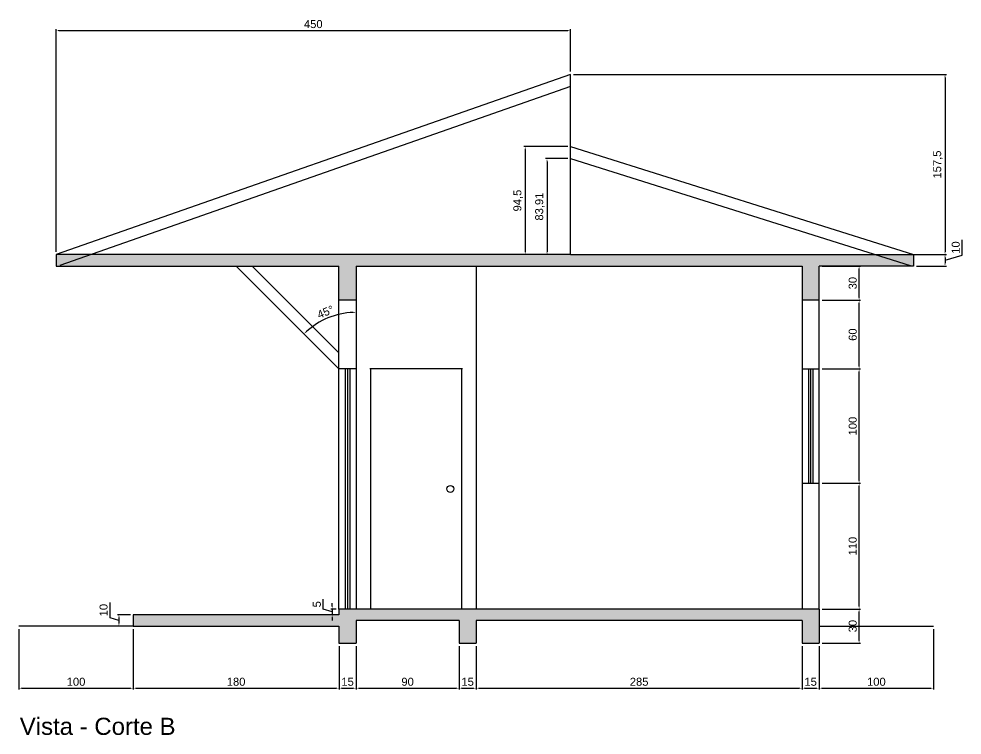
# Model space of a CAD drawing. Header units: millimetres. Extents: x -4297 to -1198, y -429 to 1112.
# Drawn here: x -2023 to -1198, y -429 to 198 of the extents above; entities that cross this region are included whole.
import ezdxf

# ---------------------------------------------------------------- set-up
doc = ezdxf.new("R2010")
doc.units = ezdxf.units.MM
doc.layers.add('AMARELA', color=50, linetype='Continuous')
doc.layers.add('VERDE', color=70, linetype='Continuous')
doc.styles.get("Standard").update_dxf_attribs({"font": 'arial.ttf'})
doc.styles.add('T20', font='arial.ttf', dxfattribs={"height": 15})
doc.dimstyles.new('Cota', dxfattribs={"dimtxt": 7, "dimasz": 2.5, "dimexe": 1.25, "dimexo": 2.5, "dimgap": 2, "dimtad": 1, "dimtxsty": 'Standard', "dimcen": 2.5, "dimclrd": 256, "dimclre": 256, "dimadec": 0, "dimazin": 0, "dimtfac": 1, "dimtmove": 1, "dimatfit": 3, "dimfxl": 1, "dimlwd": -1, "dimarcsym": 0})

# ---------------------------------------------------------------- blocks, each defined once
blk = doc.blocks.new('*D74')
at = {"layer": 'AMARELA', "transparency": 16777216}
blk.add_arc((-1727.56, -123.64), 64.53, 92.21971, 132.78029, dxfattribs=at)
for points in [[(-1730.07, -58.74), (-1730.05, -59.57), (-1727.56, -59.11)], [(-1771.1, -76.58), (-1771.68, -75.98), (-1773.19, -78.01)]]:
    blk.add_solid(points, dxfattribs=at)
at = {"layer": 'Defpoints', "color": 0, "transparency": 16777216}
for p in [(-1832.56, -18.64), (-1727.56, -18.64), (-1744.26, -61.31), (-1742.56, -108.64), (-1727.56, -318.64)]:
    blk.add_point(p, dxfattribs=at)
at = {"layer": 'AMARELA', "color": 0, "transparency": 16777216, "insert": (-1754.38, -58.88), "char_height": 7, "attachment_point": 5, "rotation": 22.5}
blk.add_mtext('45°', dxfattribs=at)
blk = doc.blocks.new('*D77')
at = {"layer": 'AMARELA', "lineweight": -2, "transparency": 16777216}
for p, q in [((-1990.06, -6.14), (-1990.06, 188.62)), ((-1540.06, 151.36), (-1540.06, 188.62))]:
    blk.add_line(p, q, dxfattribs=at)
at = {"layer": 'AMARELA', "transparency": 16777216}
blk.add_line((-1987.56, 187.37), (-1542.56, 187.37), dxfattribs=at)
for points in [[(-1987.56, 187.79), (-1987.56, 186.95), (-1990.06, 187.37)], [(-1542.56, 187.79), (-1542.56, 186.95), (-1540.06, 187.37)]]:
    blk.add_solid(points, dxfattribs=at)
at = {"layer": 'Defpoints', "color": 0, "transparency": 16777216}
for p in [(-1540.06, 187.37), (-1540.06, 148.86), (-1990.06, -8.64)]:
    blk.add_point(p, dxfattribs=at)
at = {"layer": 'AMARELA', "color": 0, "transparency": 16777216, "insert": (-1765.06, 192.94), "char_height": 7, "attachment_point": 5}
blk.add_mtext('450', dxfattribs=at)
blk = doc.blocks.new('*D78')
at = {"layer": 'AMARELA', "lineweight": -2, "transparency": 16777216}
for p, q in [((-1537.56, 148.86), (-1211.27, 148.86)), ((-1537.56, -8.64), (-1211.27, -8.64))]:
    blk.add_line(p, q, dxfattribs=at)
at = {"layer": 'AMARELA', "transparency": 16777216}
blk.add_line((-1212.52, 146.36), (-1212.52, -6.14), dxfattribs=at)
for points in [[(-1212.93, 146.36), (-1212.1, 146.36), (-1212.52, 148.86)], [(-1212.93, -6.14), (-1212.1, -6.14), (-1212.52, -8.64)]]:
    blk.add_solid(points, dxfattribs=at)
at = {"layer": 'Defpoints', "color": 0, "transparency": 16777216}
for p in [(-1540.06, 148.86), (-1540.06, -8.64), (-1212.52, -8.64)]:
    blk.add_point(p, dxfattribs=at)
at = {"layer": 'AMARELA', "color": 0, "transparency": 16777216, "insert": (-1218.72, 70.11), "char_height": 7, "attachment_point": 5, "rotation": 90}
blk.add_mtext('157,5', dxfattribs=at)
blk = doc.blocks.new('*D79')
at = {"layer": 'AMARELA', "transparency": 16777216}
for p, q in [((-1197.55, -9.15), (-1197.55, 4.19)), ((-1212.52, -13.64), (-1197.55, -9.15)), ((-1212.52, -11.14), (-1212.52, -16.14))]:
    blk.add_line(p, q, dxfattribs=at)
at = {"layer": 'AMARELA', "lineweight": -2, "transparency": 16777216}
for p, q in [((-1537.56, -8.64), (-1211.27, -8.64)), ((-1237.56, -18.64), (-1211.27, -18.64))]:
    blk.add_line(p, q, dxfattribs=at)
at = {"layer": 'AMARELA', "transparency": 16777216}
for points in [[(-1212.93, -11.14), (-1212.1, -11.14), (-1212.52, -8.64)], [(-1212.93, -16.14), (-1212.1, -16.14), (-1212.52, -18.64)]]:
    blk.add_solid(points, dxfattribs=at)
at = {"layer": 'Defpoints', "color": 0, "transparency": 16777216}
for p in [(-1540.06, -8.64), (-1240.06, -18.64), (-1212.52, -18.64)]:
    blk.add_point(p, dxfattribs=at)
at = {"layer": 'AMARELA', "color": 0, "transparency": 16777216, "insert": (-1203.12, -2.48), "char_height": 7, "attachment_point": 5, "rotation": 90}
blk.add_mtext('10', dxfattribs=at)
blk = doc.blocks.new('*D80')
at = {"layer": 'AMARELA', "lineweight": -2, "transparency": 16777216}
for p, q in [((-1542.56, 75.27), (-1561.87, 75.27)), ((-1542.56, -8.64), (-1561.87, -8.64))]:
    blk.add_line(p, q, dxfattribs=at)
at = {"layer": 'AMARELA', "transparency": 16777216}
blk.add_line((-1560.62, 72.77), (-1560.62, -6.14), dxfattribs=at)
for points in [[(-1561.03, 72.77), (-1560.2, 72.77), (-1560.62, 75.27)], [(-1561.03, -6.14), (-1560.2, -6.14), (-1560.62, -8.64)]]:
    blk.add_solid(points, dxfattribs=at)
at = {"layer": 'Defpoints', "color": 0, "transparency": 16777216}
for p in [(-1540.06, 75.27), (-1560.62, -8.64), (-1540.06, -8.64)]:
    blk.add_point(p, dxfattribs=at)
at = {"layer": 'AMARELA', "color": 0, "transparency": 16777216, "insert": (-1566.82, 33.31), "char_height": 7, "attachment_point": 5, "rotation": 90}
blk.add_mtext('83,91', dxfattribs=at)
blk = doc.blocks.new('*D81')
at = {"layer": 'AMARELA', "lineweight": -2, "transparency": 16777216}
for p, q in [((-1542.56, 85.86), (-1580.97, 85.86)), ((-1542.56, -8.64), (-1580.97, -8.64))]:
    blk.add_line(p, q, dxfattribs=at)
at = {"layer": 'AMARELA', "transparency": 16777216}
blk.add_line((-1579.72, 83.36), (-1579.72, -6.14), dxfattribs=at)
for points in [[(-1580.13, 83.36), (-1579.3, 83.36), (-1579.72, 85.86)], [(-1580.13, -6.14), (-1579.3, -6.14), (-1579.72, -8.64)]]:
    blk.add_solid(points, dxfattribs=at)
at = {"layer": 'Defpoints', "color": 0, "transparency": 16777216}
for p in [(-1540.06, 85.86), (-1579.72, -8.64), (-1540.06, -8.64)]:
    blk.add_point(p, dxfattribs=at)
at = {"layer": 'AMARELA', "color": 0, "transparency": 16777216, "insert": (-1585.92, 38.61), "char_height": 7, "attachment_point": 5, "rotation": 90}
blk.add_mtext('94,5', dxfattribs=at)
blk = doc.blocks.new('*D82')
at = {"layer": 'AMARELA', "lineweight": -2, "transparency": 16777216}
for p, q in [((-2022.56, -336.14), (-2022.56, -389.14)), ((-1922.56, -336.14), (-1922.56, -389.14))]:
    blk.add_line(p, q, dxfattribs=at)
at = {"layer": 'AMARELA', "transparency": 16777216}
blk.add_line((-2020.06, -387.89), (-1925.06, -387.89), dxfattribs=at)
for points in [[(-2020.06, -387.47), (-2020.06, -388.31), (-2022.56, -387.89)], [(-1925.06, -387.47), (-1925.06, -388.31), (-1922.56, -387.89)]]:
    blk.add_solid(points, dxfattribs=at)
at = {"layer": 'Defpoints', "color": 0, "transparency": 16777216}
for p in [(-2022.56, -333.64), (-1922.56, -333.64), (-1922.56, -387.89)]:
    blk.add_point(p, dxfattribs=at)
at = {"layer": 'AMARELA', "color": 0, "transparency": 16777216, "insert": (-1972.56, -382.31), "char_height": 7, "attachment_point": 5}
blk.add_mtext('100', dxfattribs=at)
blk = doc.blocks.new('*D83')
at = {"layer": 'AMARELA', "lineweight": -2, "transparency": 16777216}
for p, q in [((-1922.56, -336.14), (-1922.56, -389.14)), ((-1742.56, -351.14), (-1742.56, -389.14))]:
    blk.add_line(p, q, dxfattribs=at)
at = {"layer": 'AMARELA', "transparency": 16777216}
blk.add_line((-1920.06, -387.89), (-1745.06, -387.89), dxfattribs=at)
for points in [[(-1920.06, -387.47), (-1920.06, -388.31), (-1922.56, -387.89)], [(-1745.06, -387.47), (-1745.06, -388.31), (-1742.56, -387.89)]]:
    blk.add_solid(points, dxfattribs=at)
at = {"layer": 'Defpoints', "color": 0, "transparency": 16777216}
for p in [(-1922.56, -333.64), (-1742.56, -348.64), (-1742.56, -387.89)]:
    blk.add_point(p, dxfattribs=at)
at = {"layer": 'AMARELA', "color": 0, "transparency": 16777216, "insert": (-1832.56, -382.31), "char_height": 7, "attachment_point": 5}
blk.add_mtext('180', dxfattribs=at)
blk = doc.blocks.new('*D84')
at = {"layer": 'AMARELA', "lineweight": -2, "transparency": 16777216}
for p, q in [((-1742.56, -351.14), (-1742.56, -389.14)), ((-1727.56, -351.14), (-1727.56, -389.14))]:
    blk.add_line(p, q, dxfattribs=at)
at = {"layer": 'AMARELA', "transparency": 16777216}
blk.add_line((-1740.06, -387.89), (-1730.06, -387.89), dxfattribs=at)
for points in [[(-1740.06, -387.47), (-1740.06, -388.31), (-1742.56, -387.89)], [(-1730.06, -387.47), (-1730.06, -388.31), (-1727.56, -387.89)]]:
    blk.add_solid(points, dxfattribs=at)
at = {"layer": 'Defpoints', "color": 0, "transparency": 16777216}
for p in [(-1742.56, -348.64), (-1727.56, -348.64), (-1727.56, -387.89)]:
    blk.add_point(p, dxfattribs=at)
at = {"layer": 'AMARELA', "color": 0, "transparency": 16777216, "insert": (-1735.06, -382.31), "char_height": 7, "attachment_point": 5}
blk.add_mtext('15', dxfattribs=at)
blk = doc.blocks.new('*D85')
at = {"layer": 'AMARELA', "lineweight": -2, "transparency": 16777216}
for p, q in [((-1727.56, -351.14), (-1727.56, -389.14)), ((-1637.56, -351.14), (-1637.56, -389.14))]:
    blk.add_line(p, q, dxfattribs=at)
at = {"layer": 'AMARELA', "transparency": 16777216}
blk.add_line((-1725.06, -387.89), (-1640.06, -387.89), dxfattribs=at)
for points in [[(-1725.06, -387.47), (-1725.06, -388.31), (-1727.56, -387.89)], [(-1640.06, -387.47), (-1640.06, -388.31), (-1637.56, -387.89)]]:
    blk.add_solid(points, dxfattribs=at)
at = {"layer": 'Defpoints', "color": 0, "transparency": 16777216}
for p in [(-1727.56, -348.64), (-1637.56, -348.64), (-1637.56, -387.89)]:
    blk.add_point(p, dxfattribs=at)
at = {"layer": 'AMARELA', "color": 0, "transparency": 16777216, "insert": (-1682.56, -382.31), "char_height": 7, "attachment_point": 5}
blk.add_mtext('90', dxfattribs=at)
blk = doc.blocks.new('*D86')
at = {"layer": 'AMARELA', "lineweight": -2, "transparency": 16777216}
for p, q in [((-1637.56, -351.14), (-1637.56, -389.14)), ((-1622.56, -351.14), (-1622.56, -389.14))]:
    blk.add_line(p, q, dxfattribs=at)
at = {"layer": 'AMARELA', "transparency": 16777216}
blk.add_line((-1635.06, -387.89), (-1625.06, -387.89), dxfattribs=at)
for points in [[(-1635.06, -387.47), (-1635.06, -388.31), (-1637.56, -387.89)], [(-1625.06, -387.47), (-1625.06, -388.31), (-1622.56, -387.89)]]:
    blk.add_solid(points, dxfattribs=at)
at = {"layer": 'Defpoints', "color": 0, "transparency": 16777216}
for p in [(-1637.56, -348.64), (-1622.56, -348.64), (-1622.56, -387.89)]:
    blk.add_point(p, dxfattribs=at)
at = {"layer": 'AMARELA', "color": 0, "transparency": 16777216, "insert": (-1630.06, -382.31), "char_height": 7, "attachment_point": 5}
blk.add_mtext('15', dxfattribs=at)
blk = doc.blocks.new('*D87')
at = {"layer": 'AMARELA', "lineweight": -2, "transparency": 16777216}
for p, q in [((-1622.56, -351.14), (-1622.56, -389.14)), ((-1337.56, -351.14), (-1337.56, -389.14))]:
    blk.add_line(p, q, dxfattribs=at)
at = {"layer": 'AMARELA', "transparency": 16777216}
blk.add_line((-1620.06, -387.89), (-1340.06, -387.89), dxfattribs=at)
for points in [[(-1620.06, -387.47), (-1620.06, -388.31), (-1622.56, -387.89)], [(-1340.06, -387.47), (-1340.06, -388.31), (-1337.56, -387.89)]]:
    blk.add_solid(points, dxfattribs=at)
at = {"layer": 'Defpoints', "color": 0, "transparency": 16777216}
for p in [(-1622.56, -348.64), (-1337.56, -348.64), (-1337.56, -387.89)]:
    blk.add_point(p, dxfattribs=at)
at = {"layer": 'AMARELA', "color": 0, "transparency": 16777216, "insert": (-1480.06, -382.31), "char_height": 7, "attachment_point": 5}
blk.add_mtext('285', dxfattribs=at)
blk = doc.blocks.new('*D88')
at = {"layer": 'AMARELA', "lineweight": -2, "transparency": 16777216}
for p, q in [((-1337.56, -351.14), (-1337.56, -389.14)), ((-1322.56, -351.14), (-1322.56, -389.14))]:
    blk.add_line(p, q, dxfattribs=at)
at = {"layer": 'AMARELA', "transparency": 16777216}
blk.add_line((-1335.06, -387.89), (-1325.06, -387.89), dxfattribs=at)
for points in [[(-1335.06, -387.47), (-1335.06, -388.31), (-1337.56, -387.89)], [(-1325.06, -387.47), (-1325.06, -388.31), (-1322.56, -387.89)]]:
    blk.add_solid(points, dxfattribs=at)
at = {"layer": 'Defpoints', "color": 0, "transparency": 16777216}
for p in [(-1337.56, -348.64), (-1322.56, -348.64), (-1322.56, -387.89)]:
    blk.add_point(p, dxfattribs=at)
at = {"layer": 'AMARELA', "color": 0, "transparency": 16777216, "insert": (-1330.06, -382.31), "char_height": 7, "attachment_point": 5}
blk.add_mtext('15', dxfattribs=at)
blk = doc.blocks.new('*D89')
at = {"layer": 'AMARELA', "lineweight": -2, "transparency": 16777216}
for p, q in [((-1222.56, -336.14), (-1222.56, -389.14)), ((-1322.56, -351.14), (-1322.56, -389.14))]:
    blk.add_line(p, q, dxfattribs=at)
at = {"layer": 'AMARELA', "transparency": 16777216}
blk.add_line((-1320.06, -387.89), (-1225.06, -387.89), dxfattribs=at)
for points in [[(-1320.06, -387.47), (-1320.06, -388.31), (-1322.56, -387.89)], [(-1225.06, -387.47), (-1225.06, -388.31), (-1222.56, -387.89)]]:
    blk.add_solid(points, dxfattribs=at)
at = {"layer": 'Defpoints', "color": 0, "transparency": 16777216}
for p in [(-1222.56, -333.64), (-1322.56, -348.64), (-1222.56, -387.89)]:
    blk.add_point(p, dxfattribs=at)
at = {"layer": 'AMARELA', "color": 0, "transparency": 16777216, "insert": (-1272.56, -382.31), "char_height": 7, "attachment_point": 5}
blk.add_mtext('100', dxfattribs=at)
blk = doc.blocks.new('*D90')
at = {"layer": 'AMARELA', "lineweight": -2, "transparency": 16777216}
for p, q in [((-1320.06, -318.64), (-1286.4, -318.64)), ((-1320.06, -348.64), (-1286.4, -348.64))]:
    blk.add_line(p, q, dxfattribs=at)
at = {"layer": 'AMARELA', "transparency": 16777216}
blk.add_line((-1287.65, -346.14), (-1287.65, -321.14), dxfattribs=at)
for points in [[(-1288.07, -321.14), (-1287.23, -321.14), (-1287.65, -318.64)], [(-1288.07, -346.14), (-1287.23, -346.14), (-1287.65, -348.64)]]:
    blk.add_solid(points, dxfattribs=at)
at = {"layer": 'Defpoints', "color": 0, "transparency": 16777216}
for p in [(-1322.56, -318.64), (-1287.65, -318.64), (-1322.56, -348.64)]:
    blk.add_point(p, dxfattribs=at)
at = {"layer": 'AMARELA', "color": 0, "transparency": 16777216, "insert": (-1293.23, -333.64), "char_height": 7, "attachment_point": 5, "rotation": 90}
blk.add_mtext('30', dxfattribs=at)
blk = doc.blocks.new('*D91')
at = {"layer": 'AMARELA', "lineweight": -2, "transparency": 16777216}
for p, q in [((-1320.06, -208.64), (-1286.4, -208.64)), ((-1320.06, -318.64), (-1286.4, -318.64))]:
    blk.add_line(p, q, dxfattribs=at)
at = {"layer": 'AMARELA', "transparency": 16777216}
blk.add_line((-1287.65, -316.14), (-1287.65, -211.14), dxfattribs=at)
for points in [[(-1288.07, -211.14), (-1287.23, -211.14), (-1287.65, -208.64)], [(-1288.07, -316.14), (-1287.23, -316.14), (-1287.65, -318.64)]]:
    blk.add_solid(points, dxfattribs=at)
at = {"layer": 'Defpoints', "color": 0, "transparency": 16777216}
for p in [(-1322.56, -208.64), (-1287.65, -208.64), (-1322.56, -318.64)]:
    blk.add_point(p, dxfattribs=at)
at = {"layer": 'AMARELA', "color": 0, "transparency": 16777216, "insert": (-1293.22, -263.64), "char_height": 7, "attachment_point": 5, "rotation": 90}
blk.add_mtext('110', dxfattribs=at)
blk = doc.blocks.new('*D92')
at = {"layer": 'AMARELA', "lineweight": -2, "transparency": 16777216}
for p, q in [((-1320.06, -108.64), (-1286.4, -108.64)), ((-1320.06, -208.64), (-1286.4, -208.64))]:
    blk.add_line(p, q, dxfattribs=at)
at = {"layer": 'AMARELA', "transparency": 16777216}
blk.add_line((-1287.65, -206.14), (-1287.65, -111.14), dxfattribs=at)
for points in [[(-1288.07, -111.14), (-1287.23, -111.14), (-1287.65, -108.64)], [(-1288.07, -206.14), (-1287.23, -206.14), (-1287.65, -208.64)]]:
    blk.add_solid(points, dxfattribs=at)
at = {"layer": 'Defpoints', "color": 0, "transparency": 16777216}
for p in [(-1322.56, -108.64), (-1287.65, -108.64), (-1322.56, -208.64)]:
    blk.add_point(p, dxfattribs=at)
at = {"layer": 'AMARELA', "color": 0, "transparency": 16777216, "insert": (-1293.22, -158.64), "char_height": 7, "attachment_point": 5, "rotation": 90}
blk.add_mtext('100', dxfattribs=at)
blk = doc.blocks.new('*D93')
at = {"layer": 'AMARELA', "lineweight": -2, "transparency": 16777216}
for p, q in [((-1320.06, -48.64), (-1286.4, -48.64)), ((-1320.06, -108.64), (-1286.4, -108.64))]:
    blk.add_line(p, q, dxfattribs=at)
at = {"layer": 'AMARELA', "transparency": 16777216}
blk.add_line((-1287.65, -106.14), (-1287.65, -51.14), dxfattribs=at)
for points in [[(-1288.07, -51.14), (-1287.23, -51.14), (-1287.65, -48.64)], [(-1288.07, -106.14), (-1287.23, -106.14), (-1287.65, -108.64)]]:
    blk.add_solid(points, dxfattribs=at)
at = {"layer": 'Defpoints', "color": 0, "transparency": 16777216}
for p in [(-1322.56, -48.64), (-1287.65, -48.64), (-1322.56, -108.64)]:
    blk.add_point(p, dxfattribs=at)
at = {"layer": 'AMARELA', "color": 0, "transparency": 16777216, "insert": (-1293.22, -78.64), "char_height": 7, "attachment_point": 5, "rotation": 90}
blk.add_mtext('60', dxfattribs=at)
blk = doc.blocks.new('*D94')
at = {"layer": 'AMARELA', "lineweight": -2, "transparency": 16777216}
for p, q in [((-1320.06, -18.64), (-1286.4, -18.64)), ((-1320.06, -48.64), (-1286.4, -48.64))]:
    blk.add_line(p, q, dxfattribs=at)
at = {"layer": 'AMARELA', "transparency": 16777216}
blk.add_line((-1287.65, -46.14), (-1287.65, -21.14), dxfattribs=at)
for points in [[(-1288.07, -21.14), (-1287.23, -21.14), (-1287.65, -18.64)], [(-1288.07, -46.14), (-1287.23, -46.14), (-1287.65, -48.64)]]:
    blk.add_solid(points, dxfattribs=at)
at = {"layer": 'Defpoints', "color": 0, "transparency": 16777216}
for p in [(-1322.56, -18.64), (-1287.65, -18.64), (-1322.56, -48.64)]:
    blk.add_point(p, dxfattribs=at)
at = {"layer": 'AMARELA', "color": 0, "transparency": 16777216, "insert": (-1293.23, -33.64), "char_height": 7, "attachment_point": 5, "rotation": 90}
blk.add_mtext('30', dxfattribs=at)
blk = doc.blocks.new('*D95')
at = {"layer": 'AMARELA', "transparency": 16777216}
for p, q in [((-1942.85, -326.3), (-1942.85, -312.95)), ((-1935.03, -328.64), (-1942.85, -326.3)), ((-1935.03, -326.14), (-1935.03, -331.14))]:
    blk.add_line(p, q, dxfattribs=at)
at = {"layer": 'AMARELA', "lineweight": -2, "transparency": 16777216}
for p, q in [((-1925.06, -323.64), (-1936.28, -323.64)), ((-1925.06, -333.64), (-1936.28, -333.64))]:
    blk.add_line(p, q, dxfattribs=at)
at = {"layer": 'AMARELA', "transparency": 16777216}
for points in [[(-1935.45, -326.14), (-1934.61, -326.14), (-1935.03, -323.64)], [(-1935.45, -331.14), (-1934.61, -331.14), (-1935.03, -333.64)]]:
    blk.add_solid(points, dxfattribs=at)
at = {"layer": 'Defpoints', "color": 0, "transparency": 16777216}
for p in [(-1922.56, -323.64), (-1935.03, -333.64), (-1922.56, -333.64)]:
    blk.add_point(p, dxfattribs=at)
at = {"layer": 'AMARELA', "color": 0, "transparency": 16777216, "insert": (-1948.43, -319.62), "char_height": 7, "attachment_point": 5, "rotation": 90}
blk.add_mtext('10', dxfattribs=at)
blk = doc.blocks.new('*D96')
at = {"layer": 'AMARELA', "transparency": 16777216}
for p, q in [((-1756.36, -318.8), (-1756.36, -310.16)), ((-1748.55, -321.14), (-1756.36, -318.8)), ((-1748.55, -316.14), (-1748.55, -313.64)), ((-1748.55, -318.64), (-1748.55, -323.64)), ((-1748.55, -318.64), (-1748.55, -323.64)), ((-1748.55, -326.14), (-1748.55, -328.64))]:
    blk.add_line(p, q, dxfattribs=at)
at = {"layer": 'AMARELA', "lineweight": -2, "transparency": 16777216}
for p, q in [((-1745.06, -318.64), (-1749.8, -318.64)), ((-1745.06, -323.64), (-1749.8, -323.64))]:
    blk.add_line(p, q, dxfattribs=at)
at = {"layer": 'AMARELA', "transparency": 16777216}
for points in [[(-1748.96, -316.14), (-1748.13, -316.14), (-1748.55, -318.64)], [(-1748.96, -326.14), (-1748.13, -326.14), (-1748.55, -323.64)]]:
    blk.add_solid(points, dxfattribs=at)
at = {"layer": 'Defpoints', "color": 0, "transparency": 16777216}
for p in [(-1742.56, -318.64), (-1748.55, -323.64), (-1742.56, -323.64)]:
    blk.add_point(p, dxfattribs=at)
at = {"layer": 'AMARELA', "color": 0, "transparency": 16777216, "insert": (-1761.92, -314.48), "char_height": 7, "attachment_point": 5, "rotation": 90}
blk.add_mtext('5', dxfattribs=at)

msp = doc.modelspace()

# ---------------------------------------------------------------- hatches: boundary and pattern name
h = msp.add_hatch(color=0)
h.dxf.hatch_style = 1
h.paths.add_polyline_path([(-1742.561, -18.643), (-1742.561, -48.643), (-1727.561, -48.643), (-1727.561, -18.643), (-1337.561, -18.643), (-1337.561, -48.643), (-1322.561, -48.643), (-1322.561, -18.643), (-1240.061, -18.643), (-1240.061, -8.643), (-1540.061, -8.643), (-1990.061, -8.643), (-1990.061, -18.643), (-1832.561, -18.643)])
h = msp.add_hatch(color=0)
h.dxf.hatch_style = 1
h.paths.add_polyline_path([(-1727.561, -328.643), (-1637.561, -328.643), (-1637.561, -348.643), (-1622.561, -348.643), (-1622.561, -328.643), (-1337.561, -328.643), (-1337.561, -348.643), (-1322.561, -348.643), (-1322.561, -318.643), (-1337.561, -318.643), (-1742.561, -318.643), (-1742.561, -323.643), (-1922.561, -323.643), (-1922.561, -333.643), (-1742.561, -333.643), (-1742.561, -348.643), (-1727.561, -348.643)])

# ---------------------------------------------------------------- linework, layer by layer
for p, q in [((-1540.061, 148.857), (-1990.061, -8.643)), ((-1540.061, -8.643), (-1540.061, 148.857)), ((-1540.061, 138.262), (-1986.757, -18.082)), ((-1540.061, -8.643), (-1540.061, 85.857)), ((-1540.061, 85.857), (-1240.061, -8.643)), ((-1540.061, 75.372), (-1243.065, -18.181)), ((-1540.061, -8.643), (-1540.061, 75.267)), ((-1540.061, -8.643), (-1990.061, -8.643)), ((-1990.061, -8.643), (-1990.061, -18.643)), ((-1540.061, -8.643), (-1240.061, -8.643)), ((-1240.061, -8.643), (-1240.061, -18.643)), ((-1990.061, -18.643), (-1832.561, -18.643)), ((-1742.561, -108.643), (-1832.561, -18.643)), ((-1832.561, -18.643), (-1742.561, -18.643)), ((-1742.561, -94.501), (-1818.418, -18.643)), ((-1742.561, -318.643), (-1742.561, -18.643)), ((-1727.561, -18.643), (-1727.561, -318.643)), ((-1727.561, -18.643), (-1337.561, -18.643)), ((-1622.561, -18.643), (-1622.561, -318.643)), ((-1337.561, -18.643), (-1337.561, -318.643)), ((-1322.561, -318.643), (-1322.561, -18.643)), ((-1240.061, -18.643), (-1322.561, -18.643)), ((-1727.561, -48.643), (-1742.561, -48.643)), ((-1322.561, -48.643), (-1337.561, -48.643)), ((-1727.561, -108.643), (-1742.561, -108.643)), ((-1634.561, -108.643), (-1715.561, -108.643)), ((-1715.061, -108.643), (-1715.061, -318.643)), ((-1635.061, -318.643), (-1635.061, -108.643)), ((-1337.561, -108.643), (-1322.561, -108.643)), ((-1337.561, -208.643), (-1322.561, -208.643)), ((-1337.561, -318.643), (-1742.561, -318.643)), ((-1742.561, -318.643), (-1742.561, -323.643)), ((-1742.561, -318.643), (-1742.561, -323.643)), ((-1622.561, -318.643), (-1637.561, -318.643)), ((-1322.561, -318.643), (-1337.561, -318.643)), ((-1322.561, -318.643), (-1322.561, -348.643)), ((-1742.561, -323.643), (-1922.561, -323.643)), ((-1922.561, -323.643), (-1922.561, -333.643)), ((-1727.561, -328.643), (-1727.561, -348.643)), ((-1637.561, -328.643), (-1727.561, -328.643)), ((-1637.561, -328.643), (-1637.561, -348.643)), ((-1622.561, -328.643), (-1622.561, -348.643)), ((-1337.561, -328.643), (-1622.561, -328.643)), ((-1337.561, -328.643), (-1337.561, -348.643)), ((-1922.561, -333.643), (-2022.561, -333.643)), ((-1922.561, -333.643), (-1742.561, -333.643)), ((-1742.561, -333.643), (-1742.561, -348.643)), ((-1322.561, -333.643), (-1222.561, -333.643)), ((-1742.561, -348.643), (-1727.561, -348.643)), ((-1637.561, -348.643), (-1622.561, -348.643)), ((-1337.561, -348.643), (-1322.561, -348.643))]:
    msp.add_line(p, q)
msp.add_circle((-1645.133, -213.643), 3)
at = {"layer": 'VERDE'}
for p, q in [((-1737.061, -108.643), (-1737.061, -318.643)), ((-1735.061, -108.643), (-1735.061, -318.643)), ((-1733.061, -108.643), (-1733.061, -318.643)), ((-1332.061, -108.643), (-1332.061, -208.643)), ((-1330.061, -108.643), (-1330.061, -208.643)), ((-1328.061, -108.643), (-1328.061, -208.643))]:
    msp.add_line(p, q, dxfattribs=at)

# ---------------------------------------------------------------- texts
at = {"insert": (-2021.761, -413.742), "char_height": 15, "attachment_point": 1, "style": 'T20'}
msp.add_mtext_dynamic_manual_height_columns('Vista - Corte B', width=246.31152, gutter_width=12.5, heights=[0], dxfattribs=at)

# ---------------------------------------------------------------- dimensions: what is measured, and where the dimension line sits
at = {"layer": 'AMARELA'}
for base, p1, p2, picture, middle in [((-1540.061, 187.37), (-1990.061, -8.643), (-1540.061, 148.857), '*D77', (-1765.061, 192.944)), ((-1922.561, -387.889), (-2022.561, -333.643), (-1922.561, -333.643), '*D82', (-1972.561, -382.315)), ((-1742.561, -387.889), (-1922.561, -333.643), (-1742.561, -348.643), '*D83', (-1832.561, -382.315)), ((-1222.561, -387.889), (-1322.561, -348.643), (-1222.561, -333.643), '*D89', (-1272.561, -382.315)), ((-1727.561, -387.889), (-1742.561, -348.643), (-1727.561, -348.643), '*D84', (-1735.061, -382.315)), ((-1637.561, -387.889), (-1727.561, -348.643), (-1637.561, -348.643), '*D85', (-1682.561, -382.315)), ((-1622.561, -387.889), (-1637.561, -348.643), (-1622.561, -348.643), '*D86', (-1630.061, -382.315)), ((-1337.561, -387.889), (-1622.561, -348.643), (-1337.561, -348.643), '*D87', (-1480.061, -382.315)), ((-1322.561, -387.889), (-1337.561, -348.643), (-1322.561, -348.643), '*D88', (-1330.061, -382.315))]:
    dim = msp.add_linear_dim(base=base, p1=p1, p2=p2, dimstyle='Cota', dxfattribs=at)
    dim.commit()
    dim.dimension.update_dxf_attribs({"geometry": picture, "text_midpoint": middle})
for base, p1, p2, picture, middle in [((-1212.518, -8.643), (-1540.061, 148.857), (-1540.061, -8.643), '*D78', (-1218.725, 70.107)), ((-1579.717, -8.643), (-1540.061, 85.857), (-1540.061, -8.643), '*D81', (-1585.924, 38.607)), ((-1560.617, -8.643), (-1540.061, 75.267), (-1540.061, -8.643), '*D80', (-1566.824, 33.312)), ((-1212.518, -18.643), (-1540.061, -8.643), (-1240.061, -18.643), '*D79', (-1203.12, -7.152)), ((-1287.65, -18.643), (-1322.561, -48.643), (-1322.561, -18.643), '*D94', (-1293.226, -33.643)), ((-1287.65, -48.643), (-1322.561, -108.643), (-1322.561, -48.643), '*D93', (-1293.224, -78.643)), ((-1287.65, -108.643), (-1322.561, -208.643), (-1322.561, -108.643), '*D92', (-1293.224, -158.643)), ((-1287.65, -208.643), (-1322.561, -318.643), (-1322.561, -208.643), '*D91', (-1293.224, -263.643)), ((-1935.029, -333.643), (-1922.561, -323.643), (-1922.561, -333.643), '*D95', (-1948.427, -324.296)), ((-1748.548, -323.643), (-1742.561, -318.643), (-1742.561, -323.643), '*D96', (-1761.917, -316.801)), ((-1287.65, -318.643), (-1322.561, -348.643), (-1322.561, -318.643), '*D90', (-1293.226, -333.643))]:
    dim = msp.add_linear_dim(base=base, p1=p1, p2=p2, angle=90, dimstyle='Cota', dxfattribs=at)
    dim.commit()
    dim.dimension.update_dxf_attribs({"geometry": picture, "text_midpoint": middle})
dim = msp.add_angular_dim_2l(base=(-1744.263, -61.308), line1=((-1727.561, -18.643), (-1727.561, -318.643)), line2=((-1742.561, -108.643), (-1832.561, -18.643)), dimstyle='Cota', dxfattribs=at)
dim.commit()
dim.dimension.update_dxf_attribs({"geometry": '*D74', "text_midpoint": (-1754.384, -58.885)})

doc.saveas('drawing.dxf')
